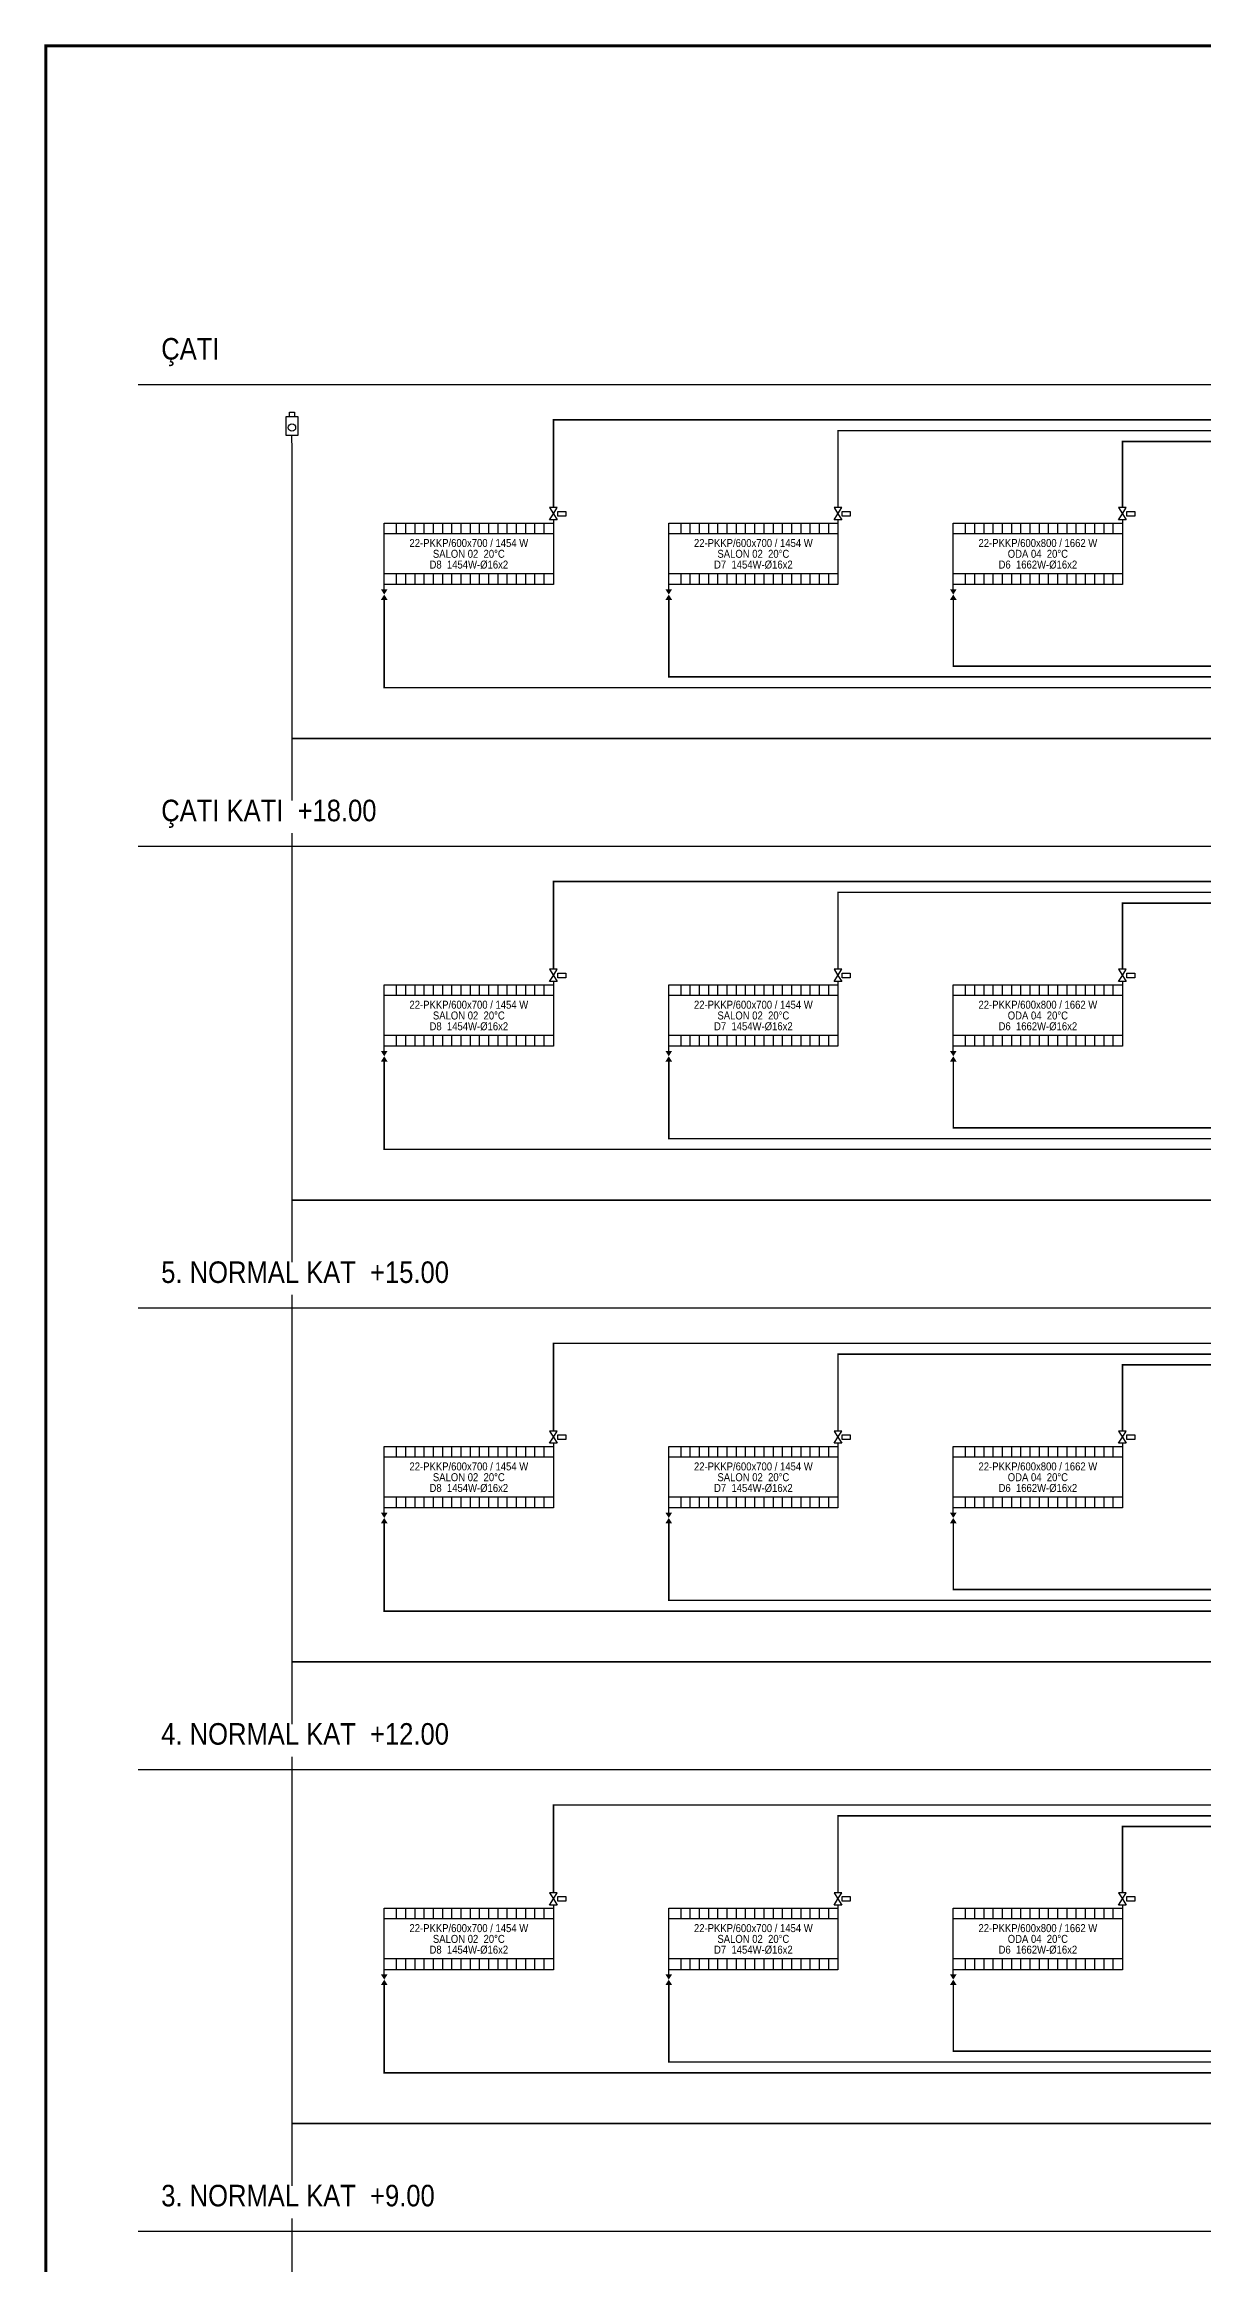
# Model space of a CAD drawing. Header units: centimetres. Extents: x -61 to 14522, y -12981 to 1521.
# Drawn here: x 1939 to 2692, y -3021 to -1579 of the extents above; entities that cross this region are included whole.
import ezdxf
from ezdxf.enums import TextEntityAlignment as Align

# ---------------------------------------------------------------- set-up
doc = ezdxf.new("R2010")
doc.units = ezdxf.units.CM
doc.linetypes.add('DASHED', pattern=[1.524, 1.27, -0.254])
for name, color, linetype in [('ROTAS-ISITMA-CAP', 41, 'Continuous'), ('ROTAS-ISITMA-DONUS', 30, 'DASHED'), ('ROTAS-ISITMA-GIDIS', 10, 'Continuous'), ('ROTAS-KAT-BANDI', 8, 'Continuous'), ('ROTAS-MASKE', 7, 'Continuous'), ('ROTAS-PAFTA', 7, 'Continuous'), ('ROTAS-RADYATOR', 2, 'Continuous'), ('ROTAS-VANA', 1, 'Continuous')]:
    doc.layers.add(name, color=color, linetype=linetype)
doc.styles.add('ROTAS', font='arial.ttf')

# ---------------------------------------------------------------- blocks, each defined once
blk = doc.blocks.new('ROTAS-RADYATOR-SEMA')
for points in [[(107.8, -3), (112.2, -3), (110, -6.5)], [(107.8, -10), (112.2, -10), (110, -6.5)]]:
    blk.add_hatch(color=7).paths.add_polyline_path(points)
for p, q in [((0, 42), (0, 40)), ((0, 33), (110, 33)), ((6, 33), (6, 40)), ((12, 33), (12, 40)), ((18, 33), (18, 40)), ((24, 33), (24, 40)), ((30, 33), (30, 40)), ((36, 33), (36, 40)), ((42, 33), (42, 40)), ((48, 33), (48, 40)), ((54, 33), (54, 40)), ((60, 33), (60, 40)), ((66, 33), (66, 40)), ((72, 33), (72, 40)), ((78, 33), (78, 40)), ((84, 33), (84, 40)), ((90, 33), (90, 40)), ((96, 33), (96, 40)), ((102, 33), (102, 40)), ((0, 7), (110, 7)), ((6, 0), (6, 7)), ((12, 0), (12, 7)), ((18, 0), (18, 7)), ((24, 0), (24, 7)), ((30, 0), (30, 7)), ((36, 0), (36, 7)), ((42, 0), (42, 7)), ((48, 0), (48, 7)), ((54, 0), (54, 7)), ((60, 0), (60, 7)), ((66, 0), (66, 7)), ((72, 0), (72, 7)), ((78, 0), (78, 7)), ((84, 0), (84, 7)), ((90, 0), (90, 7)), ((96, 0), (96, 7)), ((102, 0), (102, 7)), ((110, -3), (110, 0))]:
    blk.add_line(p, q)
for points in [[(-8, 44.5), (-2.8, 44.5), (-2.8, 47.5), (-8, 47.5)], [(-2.5, 50), (2.5, 50), (0, 46)], [(-2.5, 42), (2.5, 42), (0, 46)], [(0, 0), (110, 0), (110, 40), (0, 40)]]:
    blk.add_lwpolyline(points, close=True)
blk = doc.blocks.new('ROTAS-R-OHAC')
blk.add_line((0, 0), (0, 5))
blk.add_lwpolyline([(-4, 5), (4, 5), (4, 17), (-4, 17)], close=True)
blk.add_lwpolyline([(-1.6, 17), (-1.6, 20), (1.6, 20), (1.6, 17)])
blk.add_circle((0, 10), 2.4)

msp = doc.modelspace()

# ---------------------------------------------------------------- linework, layer by layer
at = {"layer": 'ROTAS-ISITMA-DONUS', "ltscale": 12, "const_width": 1}
for points in [[(2100, -4140), (2100, -1838)], [(3761, -1915), (3981, -1915), (3981, -2030), (2100, -2030)], [(2160, -1940), (2160, -1997), (3747, -1997), (3747, -1925)], [(2345, -1940), (2345, -1990), (3733, -1990), (3733, -1925)], [(2530, -1940), (2530, -1983), (3719, -1983), (3719, -1925)], [(3761, -2215), (3981, -2215), (3981, -2330), (2100, -2330)], [(2160, -2240), (2160, -2297), (3747, -2297), (3747, -2225)], [(2345, -2240), (2345, -2290), (3733, -2290), (3733, -2225)], [(2530, -2240), (2530, -2283), (3719, -2283), (3719, -2225)], [(3761, -2515), (3981, -2515), (3981, -2630), (2100, -2630)], [(2160, -2540), (2160, -2597), (3747, -2597), (3747, -2525)], [(2345, -2540), (2345, -2590), (3733, -2590), (3733, -2525)], [(2530, -2540), (2530, -2583), (3719, -2583), (3719, -2525)], [(3761, -2815), (3981, -2815), (3981, -2930), (2100, -2930)], [(2160, -2840), (2160, -2897), (3747, -2897), (3747, -2825)], [(2345, -2840), (2345, -2890), (3733, -2890), (3733, -2825)], [(2530, -2840), (2530, -2883), (3719, -2883), (3719, -2825)]]:
    msp.add_lwpolyline(points, dxfattribs=at)
at = {"layer": 'ROTAS-ISITMA-GIDIS', "const_width": 1}
for points in [[(3747, -1885), (3747, -1823), (2270, -1823), (2270, -1880)], [(3733, -1885), (3733, -1830), (2455, -1830), (2455, -1880)], [(3719, -1885), (3719, -1837), (2640, -1837), (2640, -1880)], [(3747, -2185), (3747, -2123), (2270, -2123), (2270, -2180)], [(3733, -2185), (3733, -2130), (2455, -2130), (2455, -2180)], [(3719, -2185), (3719, -2137), (2640, -2137), (2640, -2180)], [(3747, -2485), (3747, -2423), (2270, -2423), (2270, -2480)], [(3733, -2485), (3733, -2430), (2455, -2430), (2455, -2480)], [(3719, -2485), (3719, -2437), (2640, -2437), (2640, -2480)], [(3747, -2785), (3747, -2723), (2270, -2723), (2270, -2780)], [(3733, -2785), (3733, -2730), (2455, -2730), (2455, -2780)], [(3719, -2785), (3719, -2737), (2640, -2737), (2640, -2780)]]:
    msp.add_lwpolyline(points, dxfattribs=at)
at = {"layer": 'ROTAS-KAT-BANDI'}
for points in [[(2000, -1800), (7052, -1800)], [(2000, -2100), (7052, -2100)], [(2000, -2400), (7052, -2400)], [(2000, -2700), (7052, -2700)], [(2000, -3000), (7052, -3000)]]:
    msp.add_lwpolyline(points, dxfattribs=at)

# ---------------------------------------------------------------- block references
at = {"layer": 'ROTAS-RADYATOR', "xscale": -1}
for p in [(2270, -1930), (2455, -1930), (2640, -1930), (2270, -2230), (2455, -2230), (2640, -2230), (2270, -2530), (2455, -2530), (2640, -2530), (2270, -2830), (2455, -2830), (2640, -2830)]:
    msp.add_blockref('ROTAS-RADYATOR-SEMA', p, dxfattribs=at)
at = {"layer": 'ROTAS-VANA'}
msp.add_blockref('ROTAS-R-OHAC', (2100, -1838), dxfattribs=at)

# ---------------------------------------------------------------- texts
at = {"layer": 'ROTAS-ISITMA-CAP', "style": 'ROTAS', "width": 0.85}
for s, p in [('D8  1454W-Ø16x2', (2215, -1917)), ('D7  1454W-Ø16x2', (2400, -1917)), ('D6  1662W-Ø16x2', (2585, -1917)), ('D8  1454W-Ø16x2', (2215, -2217)), ('D7  1454W-Ø16x2', (2400, -2217)), ('D6  1662W-Ø16x2', (2585, -2217)), ('D8  1454W-Ø16x2', (2215, -2517)), ('D7  1454W-Ø16x2', (2400, -2517)), ('D6  1662W-Ø16x2', (2585, -2517)), ('D8  1454W-Ø16x2', (2215, -2817)), ('D7  1454W-Ø16x2', (2400, -2817)), ('D6  1662W-Ø16x2', (2585, -2817))]:
    msp.add_text(s, height=5.2, dxfattribs=at).set_placement(p, align=Align.MIDDLE_CENTER)
at = {"layer": 'ROTAS-RADYATOR', "style": 'ROTAS', "width": 0.85}
for s, p in [('22-PKKP/600x700 / 1454 W', (2215, -1903)), ('22-PKKP/600x700 / 1454 W', (2400, -1903)), ('22-PKKP/600x800 / 1662 W', (2585, -1903)), ('SALON 02  20°C', (2215, -1910)), ('SALON 02  20°C', (2400, -1910)), ('ODA 04  20°C', (2585, -1910)), ('22-PKKP/600x700 / 1454 W', (2215, -2203)), ('22-PKKP/600x700 / 1454 W', (2400, -2203)), ('22-PKKP/600x800 / 1662 W', (2585, -2203)), ('SALON 02  20°C', (2215, -2210)), ('SALON 02  20°C', (2400, -2210)), ('ODA 04  20°C', (2585, -2210)), ('22-PKKP/600x700 / 1454 W', (2215, -2503)), ('SALON 02  20°C', (2215, -2510)), ('22-PKKP/600x700 / 1454 W', (2400, -2503)), ('SALON 02  20°C', (2400, -2510)), ('22-PKKP/600x800 / 1662 W', (2585, -2503)), ('ODA 04  20°C', (2585, -2510)), ('22-PKKP/600x700 / 1454 W', (2215, -2803)), ('SALON 02  20°C', (2215, -2810)), ('22-PKKP/600x700 / 1454 W', (2400, -2803)), ('SALON 02  20°C', (2400, -2810)), ('22-PKKP/600x800 / 1662 W', (2585, -2803)), ('ODA 04  20°C', (2585, -2810))]:
    msp.add_text(s, height=5.2, dxfattribs=at).set_placement(p, align=Align.MIDDLE_CENTER)

# ---------------------------------------------------------------- wipeouts: each hides what was drawn before it
msp.add_wipeout([(2011.5, -1791.5), (2047.1, -1791.5), (2047.1, -1770.5), (2011.5, -1770.5)]).dxf.layer = 'ROTAS-MASKE'

# ---------------------------------------------------------------- next in the draw order: texts
at = {"layer": 'ROTAS-KAT-BANDI', "style": 'ROTAS', "width": 0.85}
msp.add_text('ÇATI', height=14, dxfattribs=at).set_placement((2015, -1788), align=Align.BOTTOM_LEFT)

# ---------------------------------------------------------------- next in the draw order: wipeouts: each hides what was drawn before it
for points in [[(2011.5, -2091.5), (2139.9, -2091.5), (2139.9, -2070.5), (2011.5, -2070.5)], [(2011.5, -2391.5), (2168.4, -2391.5), (2168.4, -2370.5), (2011.5, -2370.5)], [(2011.5, -2691.5), (2168.4, -2691.5), (2168.4, -2670.5), (2011.5, -2670.5)], [(2011.5, -2991.5), (2161.3, -2991.5), (2161.3, -2970.5), (2011.5, -2970.5)]]:
    msp.add_wipeout(points).dxf.layer = 'ROTAS-MASKE'

# ---------------------------------------------------------------- next in the draw order: linework, layer by layer
at = {"layer": 'ROTAS-PAFTA', "const_width": 2}
msp.add_lwpolyline([(1940, -4498), (9652, -4498), (9652, -1580), (1940, -1580)], close=True, dxfattribs=at)

# ---------------------------------------------------------------- next in the draw order: texts
at = {"layer": 'ROTAS-KAT-BANDI', "style": 'ROTAS', "width": 0.85}
for s, p in [('ÇATI KATI  +18.00', (2015, -2088)), ('5. NORMAL KAT  +15.00', (2015, -2388)), ('4. NORMAL KAT  +12.00', (2015, -2688)), ('3. NORMAL KAT  +9.00', (2015, -2988))]:
    msp.add_text(s, height=14, dxfattribs=at).set_placement(p, align=Align.BOTTOM_LEFT)

doc.saveas('drawing.dxf')
